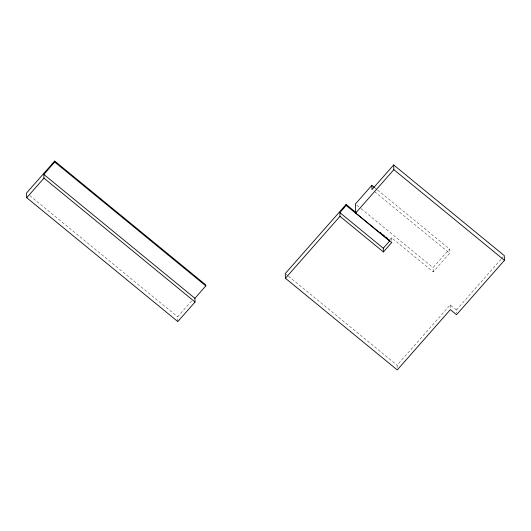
<?xml version="1.0" encoding="UTF-8"?>
<svg xmlns="http://www.w3.org/2000/svg" width="531" height="531" viewBox="0 0 531 531"><rect width="100%" height="100%" fill="white"/><g stroke="black" fill="none" stroke-linecap="round" stroke-linejoin="round"><path stroke-width="0.4" stroke-dasharray="2.65 1.99" d="M177.812 321.58L177.639 316.854L192.786 299.65M389.575 240.058L391.586 237.775L433.196 271.885L449.638 253.214L449.485 248.993L377.568 190.038M433.196 271.885L433.044 267.657L449.485 248.993M397.175 367.585L397.088 365.222L450.195 304.933L456.368 309.991L456.481 313.144M456.368 309.991L501.012 259.307M501.556 258.69L503.189 256.838M375.019 187.947L376.93 189.514M374.541 191.651L449.638 253.214M356.666 205.052L360.483 208.185M361.12 208.703L433.044 267.657M285.897 274.069L287.815 275.642M288.452 276.166L397.088 365.222M29.749 195.627L177.639 316.854M450.195 304.933L450.341 308.869M391.586 237.775L391.699 240.921"/><path stroke-width="0.8" d="M54.686 161.059L26.55 193.005L26.723 197.724L177.812 321.58L195.043 302.013L194.91 298.283L205.816 285.904L205.776 284.908L54.686 161.059L54.726 162.048L43.821 174.433L43.96 178.157L26.723 197.724M356.347 212.825L346.126 204.442L285.26 273.551L285.432 278.271L397.261 369.941L450.368 309.653L456.541 314.717L504.45 260.323L504.277 255.603L393.683 164.942L371.992 189.567L371.839 185.339L374.382 187.43M285.432 278.271L339.979 216.343L339.847 212.612L346.166 205.437L346.126 204.442M371.839 185.339L355.392 204.01L355.724 212.958L391.759 242.494L383.422 251.959L339.979 216.343M355.724 212.958L393.856 169.668L393.683 164.942M383.422 251.959L383.289 248.229L389.608 241.054L389.575 240.058M393.856 169.668L504.45 260.323M379.99 232.2L381.265 233.248M383.183 234.821L384.464 235.87M385.738 236.912L387.657 238.485M346.166 205.437L389.608 241.054M339.847 212.612L383.289 248.229M54.726 162.048L205.816 285.904M43.821 174.433L194.91 298.283M43.96 178.157L195.043 302.013"/></g></svg>
